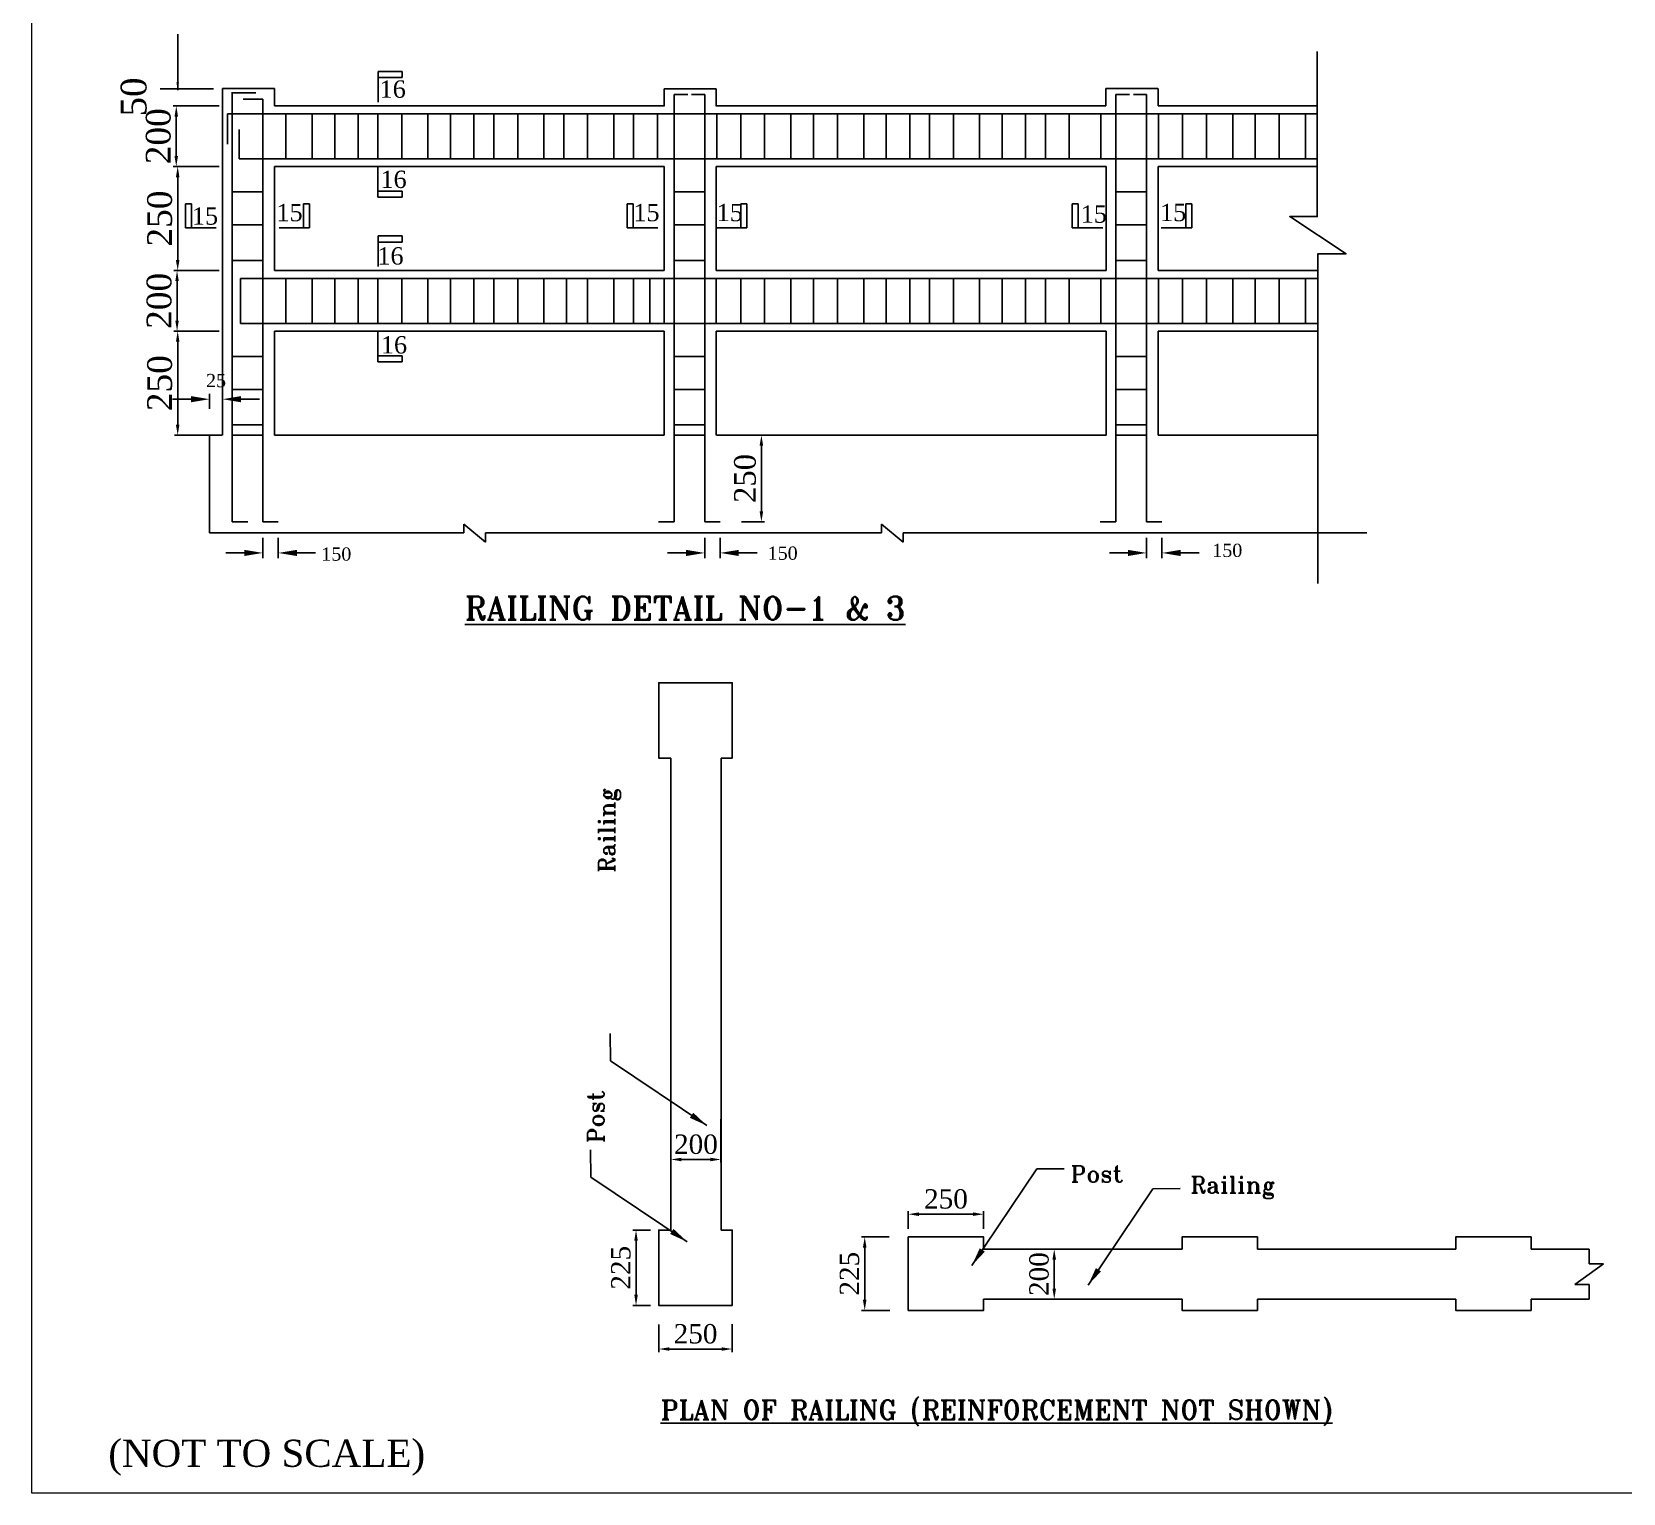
# Model space of a CAD drawing. Extents: x -545075 to 1728153, y -708141 to -305611.
# Drawn here: x 1102270 to 1132275, y -661461 to -633906 of the extents above; entities that cross this region are included whole.
import ezdxf

# ---------------------------------------------------------------- set-up
doc = ezdxf.new("R2010")
doc.units = 0
doc.header["$MEASUREMENT"] = 0
doc.linetypes.add('DASHED', pattern=[0.75, 0.5, -0.25])
doc.layers.get('0').update_dxf_attribs({"linetype": 'CONTINUOUS'})
doc.layers.get('DEFPOINTS').update_dxf_attribs({"linetype": 'CONTINUOUS'})
doc.layers.add('LINE', color=7, linetype='CONTINUOUS')
doc.styles.add('BIG', font='ROMANT.SHX')
doc.styles.get("Standard").update_dxf_attribs({"font": 'times.ttf', "height": 250})
doc.styles.add('style1', font='times.ttf')
doc.dimstyles.new('3', dxfattribs={"dimtxt": 225, "dimasz": 350, "dimexe": 100, "dimexo": 25, "dimgap": 9, "dimtad": 0, "dimdec": 0, "dimzin": 0, "dimdsep": 46, "dimtxsty": 'Standard', "dimcen": 0, "dimclrt": 256, "dimadec": 0, "dimazin": 0, "dimtfac": 1, "dimtdec": 0, "dimtofl": 0, "dimtmove": 2, "dimatfit": 3, "dimfxl": 1, "dimtolj": 1, "dimtzin": 0, "dimarcsym": 0})
doc.dimstyles.get("Standard").update_dxf_attribs({"dimtxt": 75, "dimasz": 75, "dimexe": 60, "dimexo": 60, "dimgap": 100, "dimtad": 1, "dimdec": 0, "dimzin": 0, "dimdsep": 46, "dimtxsty": 'style1', "dimcen": 0.09, "dimclrd": 5, "dimclre": 5, "dimadec": 0, "dimazin": 0, "dimtfac": 1, "dimtdec": 0, "dimtofl": 0, "dimtmove": 0, "dimatfit": 3, "dimfxl": 1, "dimtolj": 1, "dimtzin": 0, "dimarcsym": 0})

# ---------------------------------------------------------------- blocks, each defined once
blk = doc.blocks.new('*D118')
at = {"layer": 'DEFPOINTS', "color": 0, "lineweight": -2}
for p in [(1120216, -656201), (1118796, -656534), (1120216, -656534)]:
    blk.add_point(p, dxfattribs=at)
at = {"layer": 'LINE', "lineweight": -2}
for p, q in [((1118796, -656474), (1118796, -656141)), ((1118996, -656201), (1120016, -656201)), ((1120216, -656474), (1120216, -656141))]:
    blk.add_line(p, q, dxfattribs=at)
for points in [[(1118996, -656167), (1118996, -656234), (1118796, -656201)], [(1120016, -656167), (1120016, -656234), (1120216, -656201)]]:
    blk.add_solid(points, dxfattribs=at)
at = {"layer": 'LINE', "color": 0, "insert": (1119506, -655915), "char_height": 50, "attachment_point": 5, "style": 'style1'}
blk.add_mtext('\\A1;{\\H7.292x;250}', dxfattribs=at)
blk = doc.blocks.new('*D119')
at = {"layer": 'DEFPOINTS', "color": 0, "lineweight": -2}
for p in [(1117974, -656630), (1118497, -656630), (1118505, -658015)]:
    blk.add_point(p, dxfattribs=at)
at = {"layer": 'LINE', "lineweight": -2}
for p, q in [((1118437, -656630), (1117914, -656630)), ((1117974, -657815), (1117974, -656830)), ((1118445, -658015), (1117914, -658015))]:
    blk.add_line(p, q, dxfattribs=at)
for points in [[(1117940, -656830), (1118007, -656830), (1117974, -656630)], [(1117940, -657815), (1118007, -657815), (1117974, -658015)]]:
    blk.add_solid(points, dxfattribs=at)
at = {"layer": 'LINE', "color": 0, "insert": (1117688, -657323), "char_height": 50, "attachment_point": 5, "rotation": 90, "style": 'style1'}
blk.add_mtext('\\A1;{\\H7.292x;225}', dxfattribs=at)
blk = doc.blocks.new('*D120')
at = {"layer": 'DEFPOINTS', "color": 0, "lineweight": -2}
for p in [(1121547, -656857), (1122071, -656857), (1122370, -657803)]:
    blk.add_point(p, dxfattribs=at)
at = {"layer": 'LINE', "lineweight": -2}
for p, q in [((1122011, -656857), (1121487, -656857)), ((1121547, -657603), (1121547, -657057)), ((1122310, -657803), (1121487, -657803))]:
    blk.add_line(p, q, dxfattribs=at)
for points in [[(1121514, -657057), (1121581, -657057), (1121547, -656857)], [(1121514, -657603), (1121581, -657603), (1121547, -657803)]]:
    blk.add_solid(points, dxfattribs=at)
at = {"layer": 'LINE', "color": 0, "insert": (1121262, -657330), "char_height": 50, "attachment_point": 5, "rotation": 90, "style": 'style1'}
blk.add_mtext('\\A1;{\\H7.292x;200}', dxfattribs=at)
blk = doc.blocks.new('*D238')
at = {"layer": 'DEFPOINTS', "color": 0, "lineweight": -2}
for p in [(1113662, -656500), (1113996, -656500), (1113996, -657921)]:
    blk.add_point(p, dxfattribs=at)
at = {"layer": 'LINE', "lineweight": -2}
for p, q in [((1113936, -656500), (1113602, -656500)), ((1113662, -657721), (1113662, -656700)), ((1113936, -657921), (1113602, -657921))]:
    blk.add_line(p, q, dxfattribs=at)
for points in [[(1113629, -656700), (1113695, -656700), (1113662, -656500)], [(1113629, -657721), (1113695, -657721), (1113662, -657921)]]:
    blk.add_solid(points, dxfattribs=at)
at = {"layer": 'LINE', "color": 0, "insert": (1113377, -657211), "char_height": 50, "attachment_point": 5, "rotation": 90, "style": 'style1'}
blk.add_mtext('\\A1;{\\H7.292x;225}', dxfattribs=at)
blk = doc.blocks.new('*D239')
at = {"layer": 'DEFPOINTS', "color": 0, "lineweight": -2}
for p in [(1114092, -658219), (1115477, -658212), (1114092, -658743)]:
    blk.add_point(p, dxfattribs=at)
at = {"layer": 'LINE', "lineweight": -2}
for p, q in [((1114092, -658279), (1114092, -658803)), ((1115477, -658272), (1115477, -658803)), ((1115277, -658743), (1114292, -658743))]:
    blk.add_line(p, q, dxfattribs=at)
for points in [[(1114292, -658710), (1114292, -658776), (1114092, -658743)], [(1115277, -658710), (1115277, -658776), (1115477, -658743)]]:
    blk.add_solid(points, dxfattribs=at)
at = {"layer": 'LINE', "color": 0, "insert": (1114784, -658458), "char_height": 50, "attachment_point": 5, "style": 'style1'}
blk.add_mtext('\\A1;{\\fTimes New Roman|b0|i0|c186|p18;\\H7.292x;2\\fTimes New Roman|b0|i0|c0|p18;5\\fTimes New Roman|b0|i0|c186|p18;0}', dxfattribs=at)
blk = doc.blocks.new('*D240')
at = {"layer": 'DEFPOINTS', "color": 0, "lineweight": -2}
for p in [(1115264, -654347), (1114319, -654646), (1114319, -655169)]:
    blk.add_point(p, dxfattribs=at)
at = {"layer": 'LINE', "lineweight": -2}
for p, q in [((1115264, -654407), (1115264, -655229)), ((1114319, -654706), (1114319, -655229)), ((1115064, -655169), (1114519, -655169))]:
    blk.add_line(p, q, dxfattribs=at)
for points in [[(1114519, -655136), (1114519, -655203), (1114319, -655169)], [(1115064, -655136), (1115064, -655203), (1115264, -655169)]]:
    blk.add_solid(points, dxfattribs=at)
at = {"layer": 'LINE', "color": 0, "insert": (1114792, -654884), "char_height": 50, "attachment_point": 5, "style": 'style1'}
blk.add_mtext('\\A1;{\\H7.292x;200}', dxfattribs=at)
blk = doc.blocks.new('*D532')
at = {"layer": 'DEFPOINTS', "color": 0, "lineweight": -2}
for p in [(1104993, -635304), (1105864, -635304), (1105864, -636447)]:
    blk.add_point(p, dxfattribs=at)
at = {"layer": 'LINE', "lineweight": -2}
for p, q in [((1105804, -635304), (1104933, -635304)), ((1104993, -636247), (1104993, -635504)), ((1105804, -636447), (1104933, -636447))]:
    blk.add_line(p, q, dxfattribs=at)
for points in [[(1104960, -635504), (1105026, -635504), (1104993, -635304)], [(1104960, -636247), (1105026, -636247), (1104993, -636447)]]:
    blk.add_solid(points, dxfattribs=at)
at = {"layer": 'LINE', "color": 0, "insert": (1104656, -635875), "char_height": 100, "attachment_point": 5, "rotation": 90, "style": 'style1'}
blk.add_mtext('\\A1;{\\H4.667x;200}', dxfattribs=at)
blk = doc.blocks.new('*D533')
at = {"layer": 'DEFPOINTS', "color": 0, "lineweight": -2}
for p in [(1105864, -636447), (1105020, -638407), (1105864, -638407)]:
    blk.add_point(p, dxfattribs=at)
at = {"layer": 'LINE', "lineweight": -2}
for p, q in [((1105804, -636447), (1104960, -636447)), ((1105020, -636647), (1105020, -638207)), ((1105804, -638407), (1104960, -638407))]:
    blk.add_line(p, q, dxfattribs=at)
for points in [[(1104986, -636647), (1105053, -636647), (1105020, -636447)], [(1104986, -638207), (1105053, -638207), (1105020, -638407)]]:
    blk.add_solid(points, dxfattribs=at)
at = {"layer": 'LINE', "color": 0, "insert": (1104682, -637427), "char_height": 100, "attachment_point": 5, "rotation": 90, "style": 'style1'}
blk.add_mtext('\\A1;{\\H4.667x;250}', dxfattribs=at)
blk = doc.blocks.new('*D534')
at = {"layer": 'DEFPOINTS', "color": 0, "lineweight": -2}
for p in [(1105864, -638407), (1105008, -639551), (1105864, -639551)]:
    blk.add_point(p, dxfattribs=at)
at = {"layer": 'LINE', "lineweight": -2}
for p, q in [((1105804, -638407), (1104948, -638407)), ((1105008, -638607), (1105008, -639351)), ((1105804, -639551), (1104948, -639551))]:
    blk.add_line(p, q, dxfattribs=at)
for points in [[(1104975, -638607), (1105041, -638607), (1105008, -638407)], [(1104975, -639351), (1105041, -639351), (1105008, -639551)]]:
    blk.add_solid(points, dxfattribs=at)
at = {"layer": 'LINE', "color": 0, "insert": (1104671, -638979), "char_height": 100, "attachment_point": 5, "rotation": 90, "style": 'style1'}
blk.add_mtext('\\A1;{\\H4.667x;200}', dxfattribs=at)
blk = doc.blocks.new('*D540')
at = {"layer": 'DEFPOINTS', "color": 0, "lineweight": -2}
for p in [(1115604, -641511), (1116026, -641511), (1115593, -643146)]:
    blk.add_point(p, dxfattribs=at)
at = {"layer": 'LINE', "lineweight": -2}
for p, q in [((1115664, -641511), (1116086, -641511)), ((1116026, -642946), (1116026, -641711)), ((1115653, -643146), (1116086, -643146))]:
    blk.add_line(p, q, dxfattribs=at)
for points in [[(1115992, -641711), (1116059, -641711), (1116026, -641511)], [(1115992, -642946), (1116059, -642946), (1116026, -643146)]]:
    blk.add_solid(points, dxfattribs=at)
at = {"layer": 'LINE', "color": 0, "insert": (1115718, -642328), "char_height": 100, "attachment_point": 5, "rotation": 90, "style": 'style1'}
blk.add_mtext('\\A1;{\\H4.08x;250}', dxfattribs=at)
blk = doc.blocks.new('*D541')
at = {"layer": 'DEFPOINTS', "color": 0, "lineweight": -2}
for p in [(1114957, -643420), (1115248, -643420), (1115248, -643732)]:
    blk.add_point(p, dxfattribs=at)
at = {"layer": 'LINE', "color": 0, "lineweight": -2}
for p, q in [((1114957, -643445), (1114957, -643832)), ((1115248, -643445), (1115248, -643832)), ((1114607, -643732), (1114257, -643732)), ((1115598, -643732), (1115948, -643732))]:
    blk.add_line(p, q, dxfattribs=at)
for points in [[(1114607, -643674), (1114607, -643790), (1114957, -643732)], [(1115598, -643674), (1115598, -643790), (1115248, -643732)]]:
    blk.add_solid(points, dxfattribs=at)
at = {"layer": 'LINE', "insert": (1116427, -643738), "char_height": 250, "attachment_point": 5}
blk.add_mtext('\\A1;150', dxfattribs=at)
blk = doc.blocks.new('*D542')
at = {"layer": 'DEFPOINTS', "color": 0, "lineweight": -2}
for p in [(1123287, -643420), (1123579, -643420), (1123579, -643732)]:
    blk.add_point(p, dxfattribs=at)
at = {"layer": 'LINE', "color": 0, "lineweight": -2}
for p, q in [((1123287, -643445), (1123287, -643832)), ((1123579, -643445), (1123579, -643832)), ((1122937, -643732), (1122587, -643732)), ((1123929, -643732), (1124279, -643732))]:
    blk.add_line(p, q, dxfattribs=at)
for points in [[(1122937, -643674), (1122937, -643790), (1123287, -643732)], [(1123929, -643674), (1123929, -643790), (1123579, -643732)]]:
    blk.add_solid(points, dxfattribs=at)
at = {"layer": 'LINE', "insert": (1124810, -643685), "char_height": 250, "attachment_point": 5}
blk.add_mtext('\\A1;150', dxfattribs=at)
blk = doc.blocks.new('*D543')
at = {"layer": 'DEFPOINTS', "color": 0, "lineweight": -2}
for p in [(1106626, -643420), (1106917, -643420), (1106917, -643732)]:
    blk.add_point(p, dxfattribs=at)
at = {"layer": 'LINE', "color": 0, "lineweight": -2}
for p, q in [((1106626, -643445), (1106626, -643832)), ((1106917, -643445), (1106917, -643832)), ((1106276, -643732), (1105926, -643732)), ((1107267, -643732), (1107617, -643732))]:
    blk.add_line(p, q, dxfattribs=at)
for points in [[(1106276, -643674), (1106276, -643790), (1106626, -643732)], [(1107267, -643674), (1107267, -643790), (1106917, -643732)]]:
    blk.add_solid(points, dxfattribs=at)
at = {"layer": 'LINE', "insert": (1108011, -643755), "char_height": 250, "attachment_point": 5}
blk.add_mtext('\\A1;150', dxfattribs=at)
blk = doc.blocks.new('*D544')
at = {"layer": 'DEFPOINTS', "color": 0, "lineweight": -2}
for p in [(1105864, -640833), (1105622, -641039), (1105864, -641039)]:
    blk.add_point(p, dxfattribs=at)
at = {"layer": 'LINE', "color": 0, "lineweight": -2}
for p, q in [((1105272, -640833), (1104922, -640833)), ((1105622, -641014), (1105622, -640733)), ((1105864, -641014), (1105864, -640733)), ((1106214, -640833), (1106564, -640833))]:
    blk.add_line(p, q, dxfattribs=at)
for points in [[(1105272, -640775), (1105272, -640891), (1105622, -640833)], [(1106214, -640775), (1106214, -640891), (1105864, -640833)]]:
    blk.add_solid(points, dxfattribs=at)
at = {"layer": 'LINE', "insert": (1105743, -640483), "char_height": 250, "attachment_point": 5}
blk.add_mtext('\\A1;25', dxfattribs=at)
blk = doc.blocks.new('*D661')
at = {"layer": 'DEFPOINTS', "color": 0, "lineweight": -2}
for p in [(1105864, -639551), (1105020, -641511), (1105864, -641511)]:
    blk.add_point(p, dxfattribs=at)
at = {"layer": 'LINE', "lineweight": -2}
for p, q in [((1105804, -639551), (1104960, -639551)), ((1105020, -639751), (1105020, -641311)), ((1105804, -641511), (1104960, -641511))]:
    blk.add_line(p, q, dxfattribs=at)
for points in [[(1104986, -639751), (1105053, -639751), (1105020, -639551)], [(1104986, -641311), (1105053, -641311), (1105020, -641511)]]:
    blk.add_solid(points, dxfattribs=at)
at = {"layer": 'LINE', "color": 0, "insert": (1104682, -640531), "char_height": 100, "attachment_point": 5, "rotation": 90, "style": 'style1'}
blk.add_mtext('\\A1;{\\H4.667x;250}', dxfattribs=at)

msp = doc.modelspace()

# ---------------------------------------------------------------- linework, layer by layer
at = {"color": 7, "linetype": 'ByBlock', "lineweight": 20}
msp.add_lwpolyline([(1102269.689, -661461.155), (1102269.689, -609548.615), (1175681.362, -609548.615), (1175681.362, -661461.155), (1102269.689, -661461.155)], close=True, dxfattribs=at)
at = {"layer": 'LINE'}
for p, q in [((1108798.263, -634652.086), (1108798.263, -635229.834)), ((1108798.263, -634652.086), (1109254.79, -634652.086)), ((1108798.263, -634765.71), (1109254.79, -634765.71)), ((1109254.79, -634652.086), (1109254.79, -634765.71)), ((1105692.203, -634979.038), (1104686.524, -634979.038)), ((1105863.751, -635303.593), (1105863.751, -634976.893)), ((1105863.751, -634976.893), (1106843.851, -634976.893)), ((1106048.546, -643145.733), (1106048.546, -635045.135)), ((1106495.892, -635053.716), (1106048.546, -635053.716)), ((1106625.667, -635173.978), (1106255.623, -635173.978)), ((1106625.667, -635173.978), (1106625.667, -643145.733)), ((1106843.851, -634976.893), (1106843.851, -635303.593)), ((1114195.503, -635310.549), (1114195.503, -634983.849)), ((1114195.503, -634983.849), (1115175.603, -634983.849)), ((1114379.396, -643145.733), (1114379.396, -635086.135)), ((1114379.396, -635086.135), (1114638.246, -635086.135)), ((1114707.86, -635086.135), (1114956.517, -635086.135)), ((1114956.517, -635086.135), (1114956.517, -643145.733)), ((1115175.603, -634983.849), (1115175.603, -635310.549)), ((1122519.928, -635303.593), (1122519.928, -634976.893)), ((1122519.928, -634976.893), (1123500.028, -634976.893)), ((1122710.246, -643145.733), (1122710.246, -635086.135)), ((1122710.246, -635086.135), (1122969.096, -635086.135)), ((1123038.71, -635086.135), (1123287.367, -635086.135)), ((1123287.367, -635086.135), (1123287.367, -643145.733)), ((1123505.551, -634976.893), (1123505.551, -635303.593)), ((1105863.751, -635303.593), (1105863.751, -641510.893)), ((1105958.693, -635451.548), (1126507.267, -635451.548)), ((1105958.693, -636026.591), (1105958.693, -635451.548)), ((1106843.851, -635303.593), (1114195.503, -635303.593)), ((1107058.69, -636299.087), (1107058.69, -635451.548)), ((1107553.535, -636299.087), (1107553.535, -635451.548)), ((1107979.786, -636299.087), (1107979.786, -635451.548)), ((1108420.818, -636299.087), (1108420.818, -635451.548)), ((1108793.256, -636299.087), (1108793.256, -635451.548)), ((1109244.525, -636299.087), (1109244.525, -635451.548)), ((1109739.369, -636299.087), (1109739.369, -635451.548)), ((1110165.62, -636299.087), (1110165.62, -635451.548)), ((1110606.652, -636299.087), (1110606.652, -635451.548)), ((1110979.09, -636299.087), (1110979.09, -635451.548)), ((1111430.359, -636299.087), (1111430.359, -635451.548)), ((1111925.204, -636299.087), (1111925.204, -635451.548)), ((1112297.642, -636299.087), (1112297.642, -635451.548)), ((1112748.911, -636299.087), (1112748.911, -635451.548)), ((1113243.755, -636299.087), (1113243.755, -635451.548)), ((1113616.193, -636299.087), (1113616.193, -635451.548)), ((1114067.462, -636299.087), (1114067.462, -635451.548)), ((1115175.603, -635303.593), (1122519.928, -635303.593)), ((1115184.392, -636299.087), (1115184.392, -635451.548)), ((1115635.661, -636299.087), (1115635.661, -635451.548)), ((1116086.93, -636299.087), (1116086.93, -635451.548)), ((1116581.775, -636299.087), (1116581.775, -635451.548)), ((1117008.025, -636299.087), (1117008.025, -635451.548)), ((1117459.294, -636299.087), (1117459.294, -635451.548)), ((1117954.139, -636299.087), (1117954.139, -635451.548)), ((1118380.39, -636299.087), (1118380.39, -635451.548)), ((1118821.422, -636299.087), (1118821.422, -635451.548)), ((1119193.86, -636299.087), (1119193.86, -635451.548)), ((1119645.128, -636299.087), (1119645.128, -635451.548)), ((1120139.973, -636299.087), (1120139.973, -635451.548)), ((1120566.224, -636299.087), (1120566.224, -635451.548)), ((1121007.256, -636299.087), (1121007.256, -635451.548)), ((1121379.694, -636299.087), (1121379.694, -635451.548)), ((1121830.963, -636299.087), (1121830.963, -635451.548)), ((1122428.684, -636299.087), (1122428.684, -635451.548)), ((1123505.551, -635303.593), (1126507.267, -635303.593)), ((1123514.34, -636292.131), (1123514.34, -635444.592)), ((1123965.609, -636292.131), (1123965.609, -635444.592)), ((1124416.878, -636292.131), (1124416.878, -635444.592)), ((1124911.723, -636292.131), (1124911.723, -635444.592)), ((1125337.973, -636292.131), (1125337.973, -635444.592)), ((1125789.242, -636292.131), (1125789.242, -635444.592)), ((1126284.087, -636292.131), (1126284.087, -635444.592)), ((1106179.288, -636299.087), (1106179.288, -635750.242)), ((1106179.288, -636299.087), (1126507.267, -636299.087)), ((1106843.851, -636447.043), (1114194.601, -636447.043)), ((1106843.851, -636447.043), (1106843.851, -638407.243)), ((1108796.759, -637024.79), (1108796.759, -636447.043)), ((1114194.601, -636447.043), (1114194.601, -638407.243)), ((1115174.701, -636447.043), (1122525.451, -636447.043)), ((1115174.701, -636447.043), (1115174.701, -638407.243)), ((1122525.451, -636447.043), (1122525.451, -638407.243)), ((1123505.551, -636447.043), (1123505.551, -638407.558)), ((1123505.551, -636447.043), (1126507.267, -636447.043)), ((1106048.546, -636925.959), (1106625.667, -636925.959)), ((1108796.759, -636911.166), (1109253.287, -636911.166)), ((1109253.287, -637024.79), (1109253.287, -636911.166)), ((1114379.396, -636925.959), (1114956.517, -636925.959)), ((1122710.246, -636925.959), (1123287.367, -636925.959)), ((1105166.033, -637604.877), (1105166.033, -637148.349)), ((1105166.033, -637148.349), (1105279.657, -637148.349)), ((1105279.657, -637604.877), (1105279.657, -637148.349)), ((1107394.556, -637604.877), (1107394.556, -637148.349)), ((1107508.18, -637148.349), (1107394.556, -637148.349)), ((1107508.18, -637604.877), (1107508.18, -637148.349)), ((1108796.759, -637024.79), (1109253.287, -637024.79)), ((1113496.883, -637604.877), (1113496.883, -637148.349)), ((1113496.883, -637148.349), (1113610.507, -637148.349)), ((1113610.507, -637604.877), (1113610.507, -637148.349)), ((1115638.825, -637604.877), (1115638.825, -637148.349)), ((1115752.449, -637148.349), (1115638.825, -637148.349)), ((1115752.449, -637604.877), (1115752.449, -637148.349)), ((1121887.699, -637604.877), (1121887.699, -637148.349)), ((1121887.699, -637148.349), (1122001.323, -637148.349)), ((1122001.323, -637604.877), (1122001.323, -637148.349)), ((1124029.641, -637604.877), (1124029.641, -637148.349)), ((1124143.264, -637148.349), (1124029.641, -637148.349)), ((1124143.264, -637604.877), (1124143.264, -637148.349)), ((1106048.546, -637544.582), (1106625.667, -637544.582)), ((1114379.396, -637544.582), (1114956.517, -637544.582)), ((1122710.246, -637544.582), (1123287.367, -637544.582)), ((1105166.033, -637604.877), (1105743.78, -637604.877)), ((1107508.18, -637604.877), (1106930.432, -637604.877)), ((1108798.263, -637755.736), (1108798.263, -638333.484)), ((1108798.263, -637755.736), (1109254.79, -637755.736)), ((1108798.263, -637869.36), (1109254.79, -637869.36)), ((1109254.79, -637755.736), (1109254.79, -637869.36)), ((1113496.883, -637604.877), (1114074.63, -637604.877)), ((1115752.449, -637604.877), (1115174.701, -637604.877)), ((1121887.699, -637604.877), (1122465.446, -637604.877)), ((1124143.264, -637604.877), (1123565.517, -637604.877)), ((1106048.546, -638215.299), (1106625.667, -638215.299)), ((1106843.851, -638407.243), (1114194.601, -638407.243)), ((1106843.851, -638407.243), (1106843.851, -638407.312)), ((1114379.396, -638215.299), (1114956.517, -638215.299)), ((1115174.701, -638407.243), (1122525.451, -638407.243)), ((1122525.451, -638407.243), (1122525.451, -638407.558)), ((1122710.246, -638215.299), (1123287.367, -638215.299)), ((1123505.551, -638407.558), (1126518.935, -638407.558)), ((1106204.29, -638555.198), (1126518.935, -638555.198)), ((1106204.29, -638555.198), (1106204.29, -638874.424)), ((1106204.29, -639402.737), (1106204.29, -638555.198)), ((1107058.69, -639402.737), (1107058.69, -638555.198)), ((1107553.535, -639402.737), (1107553.535, -638555.198)), ((1107979.786, -639402.737), (1107979.786, -638555.198)), ((1108420.818, -639402.737), (1108420.818, -638555.198)), ((1108793.256, -639402.737), (1108793.256, -638555.198)), ((1109244.525, -639402.737), (1109244.525, -638555.198)), ((1109739.369, -639402.737), (1109739.369, -638555.198)), ((1110165.62, -639402.737), (1110165.62, -638555.198)), ((1110606.652, -639402.737), (1110606.652, -638555.198)), ((1110979.09, -639402.737), (1110979.09, -638555.198)), ((1111430.359, -639402.737), (1111430.359, -638555.198)), ((1111925.204, -639402.737), (1111925.204, -638555.198)), ((1112351.455, -639402.737), (1112351.455, -638555.198)), ((1112748.911, -639402.737), (1112748.911, -638555.198)), ((1113243.755, -639402.737), (1113243.755, -638555.198)), ((1113616.193, -639402.737), (1113616.193, -638555.198)), ((1113919.402, -639401.079), (1113919.402, -638553.54)), ((1114194.601, -639402.737), (1114194.601, -638555.198)), ((1115174.701, -639402.737), (1115174.701, -638555.198)), ((1115635.661, -639402.737), (1115635.661, -638555.198)), ((1116086.93, -639402.737), (1116086.93, -638555.198)), ((1116581.775, -639402.737), (1116581.775, -638555.198)), ((1117008.025, -639402.737), (1117008.025, -638555.198)), ((1117459.294, -639402.737), (1117459.294, -638555.198)), ((1117954.139, -639402.737), (1117954.139, -638555.198)), ((1118380.39, -639402.737), (1118380.39, -638555.198)), ((1118821.422, -639402.737), (1118821.422, -638555.198)), ((1119193.86, -639402.737), (1119193.86, -638555.198)), ((1119645.128, -639402.737), (1119645.128, -638555.198)), ((1120139.973, -639402.737), (1120139.973, -638555.198)), ((1120566.224, -639402.737), (1120566.224, -638555.198)), ((1121007.256, -639402.737), (1121007.256, -638555.198)), ((1121379.694, -639402.737), (1121379.694, -638555.198)), ((1121830.963, -639402.737), (1121830.963, -638555.198)), ((1122428.684, -639402.737), (1122428.684, -638555.198)), ((1123514.34, -639396.097), (1123514.34, -638548.557)), ((1123965.609, -639396.097), (1123965.609, -638548.557)), ((1124416.878, -639396.097), (1124416.878, -638548.557)), ((1124911.723, -639396.097), (1124911.723, -638548.557)), ((1125337.973, -639396.097), (1125337.973, -638548.557)), ((1125789.242, -639396.097), (1125789.242, -638548.557)), ((1126284.087, -639396.097), (1126284.087, -638548.557)), ((1106204.29, -639071.435), (1106204.29, -639402.737)), ((1106204.29, -639402.737), (1126518.935, -639402.737)), ((1106843.851, -639547.687), (1106843.851, -639550.693)), ((1106843.851, -639550.693), (1114194.601, -639550.693)), ((1106843.851, -639550.693), (1106843.851, -641510.893)), ((1108796.759, -640128.44), (1108796.759, -639550.693)), ((1114194.601, -639550.693), (1114194.601, -641510.893)), ((1115174.701, -639550.693), (1122525.451, -639550.693)), ((1115174.701, -639550.693), (1115174.701, -641510.893)), ((1122525.451, -639547.646), (1122525.451, -639550.693)), ((1122525.451, -639550.693), (1122525.451, -641510.893)), ((1123505.551, -639550.693), (1126518.935, -639550.693)), ((1106048.546, -640029.609), (1106625.667, -640029.609)), ((1108796.759, -640014.816), (1109253.287, -640014.816)), ((1108796.759, -640128.44), (1109253.287, -640128.44)), ((1109253.287, -640128.44), (1109253.287, -640014.816)), ((1114379.396, -640029.609), (1114956.517, -640029.609)), ((1122710.246, -640029.609), (1123287.367, -640029.609)), ((1106048.546, -640648.232), (1106625.667, -640648.232)), ((1114379.396, -640648.232), (1114956.517, -640648.232)), ((1122710.246, -640648.232), (1123287.367, -640648.232)), ((1106048.546, -641318.949), (1106625.667, -641318.949)), ((1114379.396, -641318.949), (1114956.517, -641318.949)), ((1122710.246, -641318.949), (1123287.367, -641318.949)), ((1105622.288, -641510.893), (1105622.288, -643354.447)), ((1106343.636, -643145.733), (1106048.546, -643145.733)), ((1106625.667, -643145.733), (1106916.947, -643145.733)), ((1110820.918, -643530.855), (1110413.753, -643190.983)), ((1110413.753, -643190.983), (1110413.753, -643354.447)), ((1114379.396, -643145.733), (1114084.306, -643145.733)), ((1114956.517, -643145.733), (1115247.797, -643145.733)), ((1118697.534, -643530.855), (1118290.37, -643190.983)), ((1118290.37, -643190.983), (1118290.37, -643354.447)), ((1122710.246, -643145.733), (1122415.156, -643145.733)), ((1123287.367, -643145.733), (1123578.647, -643145.733)), ((1105622.288, -643354.447), (1110413.753, -643354.447)), ((1110820.918, -643354.447), (1118290.37, -643354.447)), ((1110820.918, -643354.447), (1110820.918, -643530.855)), ((1118697.534, -643354.447), (1127443.253, -643354.447)), ((1118697.534, -643354.447), (1118697.534, -643530.855))]:
    msp.add_line(p, q, dxfattribs=at)
at = {"layer": 'LINE', "color": 0, "linetype": 'ByBlock', "lineweight": -2}
for p, q in [((1123505.551, -639550.693), (1123505.551, -641510.893)), ((1131632.465, -657135.028), (1131632.465, -656857.448)), ((1131361.465, -657525.578), (1131903.465, -657135.028)), ((1131632.465, -657135.028), (1131903.465, -657135.028)), ((1131361.465, -657525.578), (1131632.465, -657525.578)), ((1131632.465, -657803.158), (1131632.465, -657525.578))]:
    msp.add_line(p, q, dxfattribs=at)
at = {"layer": 'LINE', "linetype": 'DASHED', "ltscale": 2.5}
for p, q in [((1105622.288, -641510.893), (1105863.751, -641510.893)), ((1106048.546, -641510.893), (1106625.667, -641510.893)), ((1106843.851, -641510.893), (1114194.601, -641510.893)), ((1114379.396, -641510.893), (1114956.517, -641510.893)), ((1115174.701, -641510.893), (1122525.451, -641510.893)), ((1122710.246, -641510.893), (1123287.367, -641510.893)), ((1123505.551, -641510.893), (1126518.935, -641510.893))]:
    msp.add_line(p, q, dxfattribs=at)
at = {"layer": 'LINE', "ltscale": 5}
for p, q in [((1114318.771, -651339.695), (1114318.771, -647599.515)), ((1115264.481, -651339.695), (1115264.481, -647599.515)), ((1114318.771, -656500.336), (1114318.771, -651339.695)), ((1115264.481, -656500.336), (1115264.481, -651142.743)), ((1120216.317, -656857.448), (1123956.497, -656857.448)), ((1125376.957, -656857.448), (1129117.138, -656857.448)), ((1130537.598, -656857.448), (1131632.465, -656857.448)), ((1120216.317, -657803.158), (1123956.497, -657803.158)), ((1125376.957, -657803.158), (1129117.138, -657803.158)), ((1130537.598, -657803.158), (1131632.465, -657803.158))]:
    msp.add_line(p, q, dxfattribs=at)
at = {"layer": 'LINE'}
msp.add_lwpolyline([(1126507.267, -634274.444), (1126507.267, -637388.968), (1125988.085, -637388.968), (1127049.786, -638089.789), (1126518.935, -638089.789), (1126518.935, -644307.985)], dxfattribs=at)
at = {"layer": 'LINE', "ltscale": 5}
for points in [[(1114318.771, -647599.515), (1114091.539, -647599.515), (1114091.539, -646179.055), (1115476.602, -646179.055), (1115476.602, -647599.515), (1115264.481, -647599.515)], [(1115264.481, -656500.336), (1115476.602, -656500.336), (1115476.602, -657920.796), (1114091.539, -657920.796), (1114091.539, -656500.336), (1114318.771, -656500.336)], [(1120216.317, -657803.158), (1120216.317, -658015.279), (1118795.857, -658015.279), (1118795.857, -656630.215), (1120216.317, -656630.215), (1120216.317, -656857.448)], [(1123956.497, -656857.448), (1123956.497, -656630.215), (1125376.957, -656630.215), (1125376.957, -656857.448)], [(1129117.138, -656857.448), (1129117.138, -656630.215), (1130537.598, -656630.215), (1130537.598, -656857.448)], [(1125376.957, -657803.158), (1125376.957, -658015.279), (1123956.497, -658015.279), (1123956.497, -657803.158)], [(1130537.598, -657803.158), (1130537.598, -658015.279), (1129117.138, -658015.279), (1129117.138, -657803.158)]]:
    msp.add_lwpolyline(points, dxfattribs=at)

# ---------------------------------------------------------------- texts
at = {"color": 0, "linetype": 'Continuous', "lineweight": -2}
msp.add_text('(NOT TO SCALE)', height=512.26452, dxfattribs=at).set_placement((1103711.82, -660964.941))
at = {"layer": 'LINE', "insert": (1104192.278, -635134.147), "char_height": 486, "attachment_point": 5, "rotation": 90}
msp.add_mtext('50 ', dxfattribs=at)
at = {"layer": 'LINE', "char_height": 326.7, "attachment_point": 5}
for s, insert in [('16', (1109074.111, -634987.778)), ('16', (1109090.497, -636689.482)), ('15 ', (1105535.593, -637381.496)), ('15 ', (1107129.135, -637315.852)), ('15 ', (1113859.228, -637315.852)), ('15 ', (1115429.106, -637315.227)), ('15', (1122293.207, -637344.976)), ('15 ', (1123789.474, -637314.197)), ('16', (1109032.662, -638133.112)), ('16', (1109098.183, -639810.272))]:
    msp.add_mtext(s, dxfattribs=dict(at, insert=insert))
at = {"layer": 'LINE', "attachment_point": 4, "style": 'BIG'}
for s, insert, char_height in [('{\\LRAILING DETAIL NO-1 & 3}', (1110432.321, -644773.519), 435.6), ('Post', (1121857.124, -655442.319), 311.04), ('Railing', (1124117.149, -655699.546), 311.04), ('{\\LPLAN OF RAILING (REINFORCEMENT NOT SHOWN)}', (1114126.383, -659950.084), 360)]:
    msp.add_mtext(s, dxfattribs=dict(at, insert=insert, char_height=char_height))
at = {"layer": 'LINE', "char_height": 311.04, "attachment_point": 4, "rotation": 90, "style": 'BIG'}
for s, insert in [('Railing', (1113160.87, -649759.503)), ('Post', (1112903.642, -654859.528))]:
    msp.add_mtext(s, dxfattribs=dict(at, insert=insert))

# ---------------------------------------------------------------- dimensions: what is measured, and where the dimension line sits
at = {"layer": 'LINE'}
for base, p1, p2, angle, text, override, picture, middle in [((1104993.089, -635303.584), (1105863.751, -636447.034), (1105863.751, -635303.584), 90, '{\\H4.667x;200}', {"dimtxt": 100, "dimasz": 200, "dimclrd": 256, "dimclre": 256, "dimfxl": 4}, '*D532', (1104993.089, -635875.309)), ((1105008.157, -639550.693), (1105863.751, -638407.243), (1105863.751, -639550.693), 90, '{\\H4.667x;200}', {"dimtxt": 100, "dimasz": 200, "dimclrd": 256, "dimclre": 256, "dimfxl": 4}, '*D534', (1105008.157, -638978.968)), ((1114318.771, -655169.334), (1115264.481, -654347.104), (1114318.771, -654645.525), 180, '{\\H7.292x;200}', {"dimtxt": 50, "dimasz": 200, "dimclrd": 256, "dimclre": 256, "dimfxl": 4}, '*D240', (1114791.626, -655169.334)), ((1121547.319, -656857.448), (1122369.549, -657803.158), (1122071.127, -656857.448), 90, '{\\H7.292x;200}', {"dimtxt": 50, "dimasz": 200, "dimclrd": 256, "dimclre": 256, "dimfxl": 4}, '*D120', (1121547.319, -657330.303))]:
    dim = msp.add_linear_dim(base=base, p1=p1, p2=p2, angle=angle, text=text, dimstyle='Standard', override=override, dxfattribs=at)
    dim.commit()
    dim.dimension.update_dxf_attribs({"geometry": picture, "text_midpoint": middle, "dimtype": 160})
for base, p1, p2, angle, text, override, picture, middle in [((1105019.58, -638407.243), (1105863.751, -636447.043), (1105863.751, -638407.243), 90, '{\\H4.667x;250}', {"dimtxt": 100, "dimasz": 200, "dimclrd": 256, "dimclre": 256, "dimfxl": 4}, '*D533', (1104682.193, -637427.143)), ((1105019.58, -641510.901), (1105863.751, -639550.701), (1105863.751, -641510.901), 90, '{\\H4.667x;250}', {"dimtxt": 100, "dimasz": 200, "dimclrd": 256, "dimclre": 256, "dimfxl": 4}, '*D661', (1104682.193, -640530.801)), ((1116025.68, -641510.893), (1115592.637, -643145.733), (1115603.929, -641510.893), 90, '{\\H4.08x;250}', {"dimtxt": 100, "dimasz": 200, "dimclrd": 256, "dimclre": 256, "dimfxl": 4}, '*D540', (1115718.15, -642328.313)), ((1113662.044, -656500.336), (1113995.746, -657920.796), (1113995.746, -656500.336), 90, '{\\H7.292x;225}', {"dimtxt": 50, "dimasz": 200, "dimclrd": 256, "dimclre": 256, "dimfxl": 4}, '*D238', (1113376.59, -657210.566)), ((1117973.627, -656630.215), (1118504.814, -658015.279), (1118497.436, -656630.215), 90, '{\\H7.292x;225}', {"dimtxt": 50, "dimasz": 200, "dimclrd": 256, "dimclre": 256, "dimfxl": 4}, '*D119', (1117688.173, -657322.747)), ((1114091.539, -658743.025), (1115476.602, -658211.838), (1114091.539, -658219.217), 180, '{\\fTimes New Roman|b0|i0|c186|p18;\\H7.292x;2\\fTimes New Roman|b0|i0|c0|p18;5\\fTimes New Roman|b0|i0|c186|p18;0}', {"dimtxt": 50, "dimasz": 200, "dimclrd": 256, "dimclre": 256, "dimfxl": 4}, '*D239', (1114784.07, -658457.571))]:
    dim = msp.add_linear_dim(base=base, p1=p1, p2=p2, angle=angle, text=text, dimstyle='Standard', override=override, dxfattribs=at)
    dim.commit()
    dim.dimension.update_dxf_attribs({"geometry": picture, "text_midpoint": middle})
for base, p1, p2, text, dimstyle, override, picture, middle in [((1105863.751, -640833.161), (1105622.288, -641039.422), (1105863.751, -641039.422), '25', '3', {"dimtxt": 400, "dimfxl": 700}, '*D544', (1105743.02, -640483.161)), ((1120216.317, -656200.721), (1118795.857, -656534.422), (1120216.317, -656534.422), '{\\H7.292x;250}', 'Standard', {"dimtxt": 50, "dimasz": 200, "dimclrd": 256, "dimclre": 256, "dimfxl": 4}, '*D118', (1119506.087, -655915.266))]:
    dim = msp.add_linear_dim(base=base, p1=p1, p2=p2, text=text, dimstyle=dimstyle, override=override, dxfattribs=at)
    dim.commit()
    dim.dimension.update_dxf_attribs({"geometry": picture, "text_midpoint": middle})
for base, p1, p2, picture, middle in [((1106916.947, -643731.84), (1106625.667, -643420.198), (1106916.947, -643420.198), '*D543', (1108010.867, -643755.223)), ((1115247.797, -643731.84), (1114956.517, -643420.198), (1115247.797, -643420.198), '*D541', (1116426.966, -643737.639)), ((1123578.647, -643731.84), (1123287.367, -643420.198), (1123578.647, -643420.198), '*D542', (1124809.55, -643685.007))]:
    dim = msp.add_linear_dim(base=base, p1=p1, p2=p2, text='150', dimstyle='3', override={"dimtxt": 400, "dimfxl": 700}, dxfattribs=at)
    dim.commit()
    dim.dimension.update_dxf_attribs({"geometry": picture, "text_midpoint": middle, "dimtype": 160})

# ---------------------------------------------------------------- leaders
msp.add_leader([(1105020.2, -635008.356), (1105020.2, -633949.401)], dimstyle='Standard', override={"dimasz": 150, "dimclrd": 256, "dimclre": 256, "dimfxl": 4}, dxfattribs=at)
at = {"layer": 'LINE', "ltscale": 5}
for points in [[(1114999.415, -654530.71), (1113181.067, -653309.037), (1113175.644, -652793.381)], [(1114627.642, -656721.536), (1112809.295, -655499.863), (1112803.871, -654984.206)], [(1119995.117, -657166.319), (1121216.789, -655347.971), (1121732.446, -655342.548)], [(1122185.942, -657538.092), (1123407.615, -655719.744), (1123923.272, -655714.321)]]:
    msp.add_leader(points, dimstyle='3', override={"dimgap": 9, "dimtad": 0, "dimfxl": 700}, dxfattribs=at)

doc.saveas('drawing.dxf')
